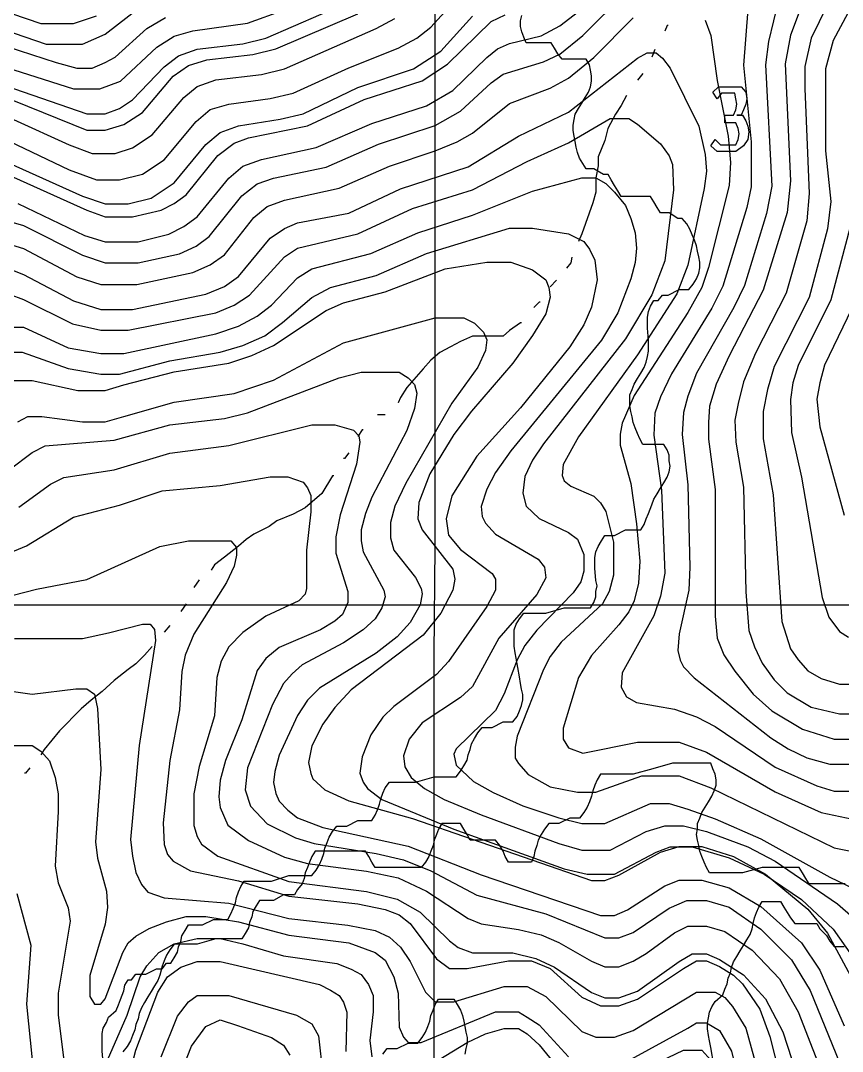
# Model space of a CAD drawing. Extents: x -0.82 to 6.83, y -0.63 to 7.9.
# Drawn here: x 0.0876 to 0.4841, y 3.957 to 4.4541 of the extents above; entities that cross this region are included whole.
import ezdxf

# ---------------------------------------------------------------- set-up
doc = ezdxf.new("R2010")
doc.units = 0
for name, color, linetype in [('Grid', 7, 'CONTINUOUS'), ('topo', 7, 'CONTINUOUS'), ('topo_grid', 7, 'CONTINUOUS'), ('water', 7, 'CONTINUOUS'), ('white', 7, 'CONTINUOUS')]:
    doc.layers.add(name, color=color, linetype=linetype)

msp = doc.modelspace()

# ---------------------------------------------------------------- linework, layer by layer
at = {"layer": 'Grid', "color": 1}
msp.add_lwpolyline([(0.435347, 4.422242), (0.437456, 4.419596), (0.437982, 4.416421), (0.437456, 4.413775), (0.436403, 4.411129), (0.435347, 4.408484), (0.433238, 4.408484), (0.435874, 4.408484), (0.437456, 4.405838), (0.438509, 4.403192), (0.439035, 4.400546), (0.438509, 4.396842), (0.4364, 4.393667), (0.432709, 4.391021), (0.427964, 4.391021), (0.423746, 4.391021), (0.420582, 4.393667), (0.422691, 4.396842), (0.425326, 4.394196), (0.427964, 4.394196), (0.430599, 4.394196), (0.432708, 4.394196), (0.433761, 4.396842), (0.434288, 4.399488), (0.433761, 4.402134), (0.432708, 4.404779), (0.430599, 4.404779), (0.427964, 4.404779), (0.427435, 4.404779), (0.427435, 4.408484), (0.430073, 4.408484), (0.431655, 4.408484), (0.432711, 4.411129), (0.433237, 4.413775), (0.432711, 4.416421), (0.432184, 4.419067), (0.430602, 4.419067), (0.427967, 4.419067), (0.425858, 4.419067), (0.423749, 4.416421), (0.421641, 4.419596), (0.424276, 4.422242), (0.428494, 4.422242), (0.432184, 4.422242)], close=True, dxfattribs=at)
at = {"layer": 'topo', "color": 2}
for points in [[(0.480689, 4.469523), (0.46909, 4.44571), (0.465926, 4.431952), (0.465926, 4.421369), (0.468035, 4.370754), (0.466982, 4.357525), (0.456963, 4.322732), (0.442201, 4.293734), (0.436402, 4.279975), (0.433764, 4.269392), (0.432182, 4.261455), (0.432708, 4.250871), (0.436399, 4.229175), (0.437452, 4.178561), (0.439035, 4.16004), (0.44167, 4.152102), (0.445361, 4.144165), (0.451161, 4.136227), (0.457487, 4.129877), (0.469087, 4.122998), (0.482795, 4.119823), (0.495976, 4.119823)], [(0.49387, 4.471058), (0.479635, 4.444599), (0.475944, 4.430841), (0.475944, 4.391312), (0.478579, 4.36697), (0.476999, 4.353741), (0.468035, 4.32051), (0.451164, 4.287304), (0.448, 4.276192), (0.445891, 4.265609), (0.445891, 4.252379), (0.450636, 4.225471), (0.454854, 4.164326), (0.459072, 4.151097), (0.462764, 4.145805), (0.467508, 4.140514), (0.473835, 4.136809), (0.482798, 4.134164), (0.491234, 4.134164)], [(0.077865, 4.35853), (0.088937, 4.355355), (0.117409, 4.341068), (0.128481, 4.337364), (0.144302, 4.337364), (0.164338, 4.341597), (0.172246, 4.345301), (0.178573, 4.350064), (0.194391, 4.369643), (0.201772, 4.375464), (0.209681, 4.378109), (0.234989, 4.383401), (0.260296, 4.394514), (0.287713, 4.403509), (0.29984, 4.410389), (0.314603, 4.424147), (0.320407, 4.42838), (0.339915, 4.434201), (0.347823, 4.437905), (0.358896, 4.446901), (0.379458, 4.467539)], [(0.082083, 4.395916), (0.111082, 4.382158), (0.124263, 4.377395), (0.135339, 4.377395), (0.146411, 4.380041), (0.156956, 4.38692), (0.172246, 4.405441), (0.179101, 4.411262), (0.188064, 4.413908), (0.208099, 4.416553), (0.219171, 4.419199), (0.246061, 4.43137), (0.269787, 4.440895), (0.27875, 4.445658), (0.285604, 4.450949), (0.300894, 4.467883)], [(0.46698, 4.468253), (0.45907, 4.447086), (0.456435, 4.433328), (0.45907, 4.376919), (0.457488, 4.361573), (0.445889, 4.324134), (0.429544, 4.292517), (0.423217, 4.278758), (0.420054, 4.268175), (0.419528, 4.260238), (0.419528, 4.2523), (0.422691, 4.227958), (0.422691, 4.166813), (0.423746, 4.15623), (0.426909, 4.148292), (0.432183, 4.140355), (0.441145, 4.129242), (0.450108, 4.121305), (0.464872, 4.112309), (0.480162, 4.107546), (0.495978, 4.107546)], [(0.068902, 4.462326), (0.097373, 4.452801), (0.106336, 4.452801), (0.113191, 4.452801), (0.124263, 4.456505)], [(0.068902, 4.453383), (0.100009, 4.4428), (0.108445, 4.4428), (0.117409, 4.4428), (0.128481, 4.447563), (0.14483, 4.460263)], [(0.079974, 4.422877), (0.119518, 4.409119), (0.128481, 4.409119), (0.135339, 4.411764), (0.141666, 4.415998), (0.156956, 4.431873), (0.16381, 4.437164), (0.172774, 4.440339), (0.194918, 4.442985), (0.20599, 4.445631), (0.246061, 4.463094)], [(0.453273, 4.464099), (0.448528, 4.443991), (0.446949, 4.432878), (0.450112, 4.374352), (0.447476, 4.361123), (0.436931, 4.32633), (0.431658, 4.315747), (0.413732, 4.284129), (0.409514, 4.273017), (0.407405, 4.265079), (0.406879, 4.254496), (0.409514, 4.230154), (0.41057, 4.190599), (0.410041, 4.179487), (0.405296, 4.15832), (0.404769, 4.150383), (0.405822, 4.14562), (0.407404, 4.142445), (0.412678, 4.137153), (0.449584, 4.108155), (0.45802, 4.102863), (0.466983, 4.09863), (0.478055, 4.095455), (0.489127, 4.095455)], [(0.068902, 4.445552), (0.104755, 4.43391), (0.114772, 4.431264), (0.122154, 4.431264), (0.128481, 4.43391), (0.13323, 4.436556), (0.14852, 4.450314), (0.157484, 4.455606)], [(0.07312, 4.433884), (0.113191, 4.421184), (0.125844, 4.421184), (0.135866, 4.424888), (0.153266, 4.441292), (0.161702, 4.446584), (0.170665, 4.449229), (0.197027, 4.452934), (0.214953, 4.459284)], [(0.079974, 4.346941), (0.088937, 4.344296), (0.114772, 4.330537), (0.126372, 4.326833), (0.135339, 4.326833), (0.143775, 4.326833), (0.170665, 4.332654), (0.179101, 4.336358), (0.185955, 4.341121), (0.20019, 4.359112), (0.206517, 4.364404), (0.214953, 4.367579), (0.241316, 4.3734), (0.265569, 4.383983), (0.287713, 4.391391), (0.298258, 4.395625), (0.305639, 4.399858), (0.32357, 4.414146), (0.343078, 4.421554), (0.352041, 4.426316), (0.364168, 4.436371), (0.383149, 4.455421)], [(0.082083, 4.385385), (0.117409, 4.36951), (0.128481, 4.365806), (0.139557, 4.365806), (0.150629, 4.368452), (0.161702, 4.37586), (0.176992, 4.394381), (0.183846, 4.400202), (0.192809, 4.403377), (0.212844, 4.406552), (0.223916, 4.409198), (0.250279, 4.421898), (0.277168, 4.430894), (0.290349, 4.43936), (0.305639, 4.456294)], [(0.084192, 4.415627), (0.119518, 4.40134), (0.128481, 4.40134), (0.137448, 4.403986), (0.146411, 4.409806), (0.161174, 4.427269), (0.168556, 4.432561), (0.177519, 4.435206), (0.199663, 4.437852), (0.210735, 4.440498), (0.250279, 4.457431)], [(0.084192, 4.378559), (0.119518, 4.362684), (0.128481, 4.359509), (0.141666, 4.359509), (0.155375, 4.362684), (0.161702, 4.365859), (0.167501, 4.370093), (0.182791, 4.389143), (0.1907, 4.394963), (0.197554, 4.397609), (0.226025, 4.40343), (0.253442, 4.41613), (0.281386, 4.425126), (0.293513, 4.433063), (0.314603, 4.453701), (0.321461, 4.456876)], [(0.084192, 4.406473), (0.111082, 4.394302), (0.122154, 4.390069), (0.13323, 4.390069), (0.141666, 4.392714), (0.151157, 4.399064), (0.166447, 4.417056), (0.172774, 4.422348), (0.181737, 4.425523), (0.203881, 4.428169), (0.214953, 4.430814), (0.259242, 4.450394), (0.268205, 4.455156)], [(0.086301, 4.365912), (0.118463, 4.350566), (0.128481, 4.347391), (0.144302, 4.347391), (0.159065, 4.351095), (0.166447, 4.3548), (0.172774, 4.359562), (0.188064, 4.378083), (0.194918, 4.383904), (0.203881, 4.387079), (0.230243, 4.3929), (0.257133, 4.404541), (0.283495, 4.413008), (0.296149, 4.420416), (0.312494, 4.436291), (0.31777, 4.440525), (0.32357, 4.44317), (0.33886, 4.446875), (0.347823, 4.451637), (0.356787, 4.458516)], [(0.438512, 4.459495), (0.436403, 4.432614), (0.440093, 4.395704), (0.440093, 4.374008), (0.437984, 4.363954), (0.426385, 4.325986), (0.421113, 4.315403), (0.401604, 4.283785), (0.396332, 4.272673), (0.393697, 4.264735), (0.393168, 4.254152), (0.396859, 4.227694), (0.398441, 4.187636), (0.396332, 4.176523), (0.393168, 4.166998), (0.377878, 4.139561), (0.377352, 4.132682), (0.379987, 4.127919), (0.384732, 4.125274), (0.403186, 4.122099), (0.413731, 4.118394), (0.422694, 4.113632), (0.451693, 4.094053), (0.471728, 4.085057), (0.480164, 4.082411), (0.489127, 4.082411)], [(0.417947, 4.454362), (0.420582, 4.446954), (0.423746, 4.425258), (0.429018, 4.398376), (0.430074, 4.385676), (0.429545, 4.374564), (0.419528, 4.335009), (0.416364, 4.325484), (0.40951, 4.313313), (0.383675, 4.273255), (0.377875, 4.260026), (0.376822, 4.254734), (0.376822, 4.249443), (0.382094, 4.230922), (0.384732, 4.211343), (0.386314, 4.193351), (0.385787, 4.182768), (0.383679, 4.174301), (0.381043, 4.169009), (0.376298, 4.162659), (0.363117, 4.147843), (0.35679, 4.137259), (0.349408, 4.112918), (0.349408, 4.107626), (0.352044, 4.103393), (0.358899, 4.100747), (0.385261, 4.106038), (0.39633, 4.106038), (0.405293, 4.106038), (0.418474, 4.101276), (0.451691, 4.082226), (0.473835, 4.072172), (0.489125, 4.068997)], [(0.082083, 4.334347), (0.088937, 4.331701), (0.113191, 4.319001), (0.126372, 4.314768), (0.141666, 4.314768), (0.176992, 4.322176), (0.185955, 4.325881), (0.192809, 4.330643), (0.208099, 4.349164), (0.214953, 4.353926), (0.22128, 4.356572), (0.246061, 4.361335), (0.270841, 4.372976), (0.30353, 4.38356), (0.327788, 4.398376), (0.352041, 4.410018), (0.385258, 4.435947), (0.390003, 4.438593), (0.394221, 4.438593), (0.397385, 4.435947), (0.401075, 4.431185), (0.414784, 4.403245), (0.417947, 4.389486), (0.418473, 4.381549), (0.41742, 4.373082), (0.409511, 4.336173), (0.404239, 4.322415), (0.385258, 4.292887), (0.356787, 4.253332), (0.349406, 4.240103), (0.348879, 4.234811), (0.349932, 4.232165), (0.353096, 4.229519), (0.364168, 4.224757), (0.367332, 4.221582), (0.369967, 4.217349), (0.373657, 4.202532), (0.373657, 4.186657), (0.371549, 4.178719), (0.368385, 4.172899), (0.34835, 4.154378), (0.343078, 4.147499), (0.339914, 4.141149), (0.32726, 4.108975), (0.326205, 4.103684), (0.326205, 4.098392), (0.327787, 4.095746), (0.332532, 4.090454), (0.343077, 4.084634), (0.356258, 4.081988), (0.365222, 4.081988), (0.387366, 4.089925), (0.396329, 4.089925), (0.405292, 4.089925), (0.420582, 4.084104), (0.480161, 4.055106), (0.493869, 4.05246)], [(0.082083, 4.322229), (0.088937, 4.319584), (0.112663, 4.307942), (0.126372, 4.304767), (0.139557, 4.304767), (0.181737, 4.313234), (0.1907, 4.316938), (0.198081, 4.3217), (0.214953, 4.340221), (0.22128, 4.344454), (0.250279, 4.351334), (0.276641, 4.363504), (0.305639, 4.3725), (0.332006, 4.386259), (0.352041, 4.395254), (0.372077, 4.406896), (0.376295, 4.406896), (0.38104, 4.406896), (0.385258, 4.40425), (0.39633, 4.394725), (0.400548, 4.388904), (0.40213, 4.384671), (0.402657, 4.3725), (0.398439, 4.338237), (0.392112, 4.321833), (0.379458, 4.300666), (0.339915, 4.250051), (0.334642, 4.242114), (0.330952, 4.234176), (0.329896, 4.226239), (0.331478, 4.219889), (0.337805, 4.214068), (0.35204, 4.207189), (0.356258, 4.204014), (0.359422, 4.196605), (0.359422, 4.188668), (0.35784, 4.183376), (0.354149, 4.178084), (0.33675, 4.160093), (0.330951, 4.152684), (0.32726, 4.145805), (0.320933, 4.129401), (0.316711, 4.121464), (0.29773, 4.102943), (0.296674, 4.100297), (0.29773, 4.095005), (0.306166, 4.087068), (0.315656, 4.081776), (0.329896, 4.075426), (0.347295, 4.069605), (0.358367, 4.066959), (0.369439, 4.066959), (0.391584, 4.076484), (0.400547, 4.076484), (0.40951, 4.073839), (0.422691, 4.069076), (0.444836, 4.059551), (0.478052, 4.04103), (0.489124, 4.035739)], [(0.079974, 4.306301), (0.088937, 4.306301), (0.110554, 4.296247), (0.126372, 4.293601), (0.137448, 4.293601), (0.181737, 4.303126), (0.192809, 4.306831), (0.201772, 4.311593), (0.208626, 4.316885), (0.22128, 4.330114), (0.228134, 4.334347), (0.256606, 4.341756), (0.279277, 4.35181), (0.305639, 4.360276), (0.334642, 4.371918), (0.358368, 4.378268), (0.365223, 4.378268), (0.369968, 4.375622), (0.374186, 4.371389), (0.379458, 4.365039), (0.382093, 4.358689), (0.384202, 4.35181), (0.384731, 4.344401), (0.384202, 4.337522), (0.382093, 4.329585), (0.375766, 4.313181), (0.367858, 4.299951), (0.324096, 4.246691), (0.316711, 4.236108), (0.312493, 4.22817), (0.309855, 4.219703), (0.310385, 4.214941), (0.311967, 4.211766), (0.316713, 4.206474), (0.33728, 4.194303), (0.340443, 4.190599), (0.340969, 4.185308), (0.336751, 4.17737), (0.318293, 4.156203), (0.305639, 4.13292), (0.29984, 4.127628), (0.281386, 4.115458), (0.275059, 4.10752), (0.272424, 4.099583), (0.272951, 4.094291), (0.276114, 4.088999), (0.282442, 4.083708), (0.291931, 4.078416), (0.309858, 4.071008), (0.347297, 4.057249), (0.358369, 4.054074), (0.365223, 4.054074), (0.372077, 4.054074), (0.389476, 4.06307), (0.398439, 4.065716), (0.407402, 4.065716), (0.418474, 4.06307), (0.43851, 4.055662), (0.451691, 4.048783), (0.481744, 4.028145), (0.498088, 4.013858)], [(0.489125, 4.359536), (0.47858, 4.319478), (0.462763, 4.287834), (0.460128, 4.279367), (0.459072, 4.271429), (0.459599, 4.255554), (0.464345, 4.233859), (0.474362, 4.175862), (0.477526, 4.166337), (0.482798, 4.159458), (0.487016, 4.156812)], [(0.079974, 4.29421), (0.08841, 4.29421), (0.110554, 4.286273), (0.126372, 4.283627), (0.135339, 4.283627), (0.159593, 4.289977), (0.183846, 4.29421), (0.194918, 4.297385), (0.205463, 4.302148), (0.213899, 4.308498), (0.228134, 4.320668), (0.237098, 4.325431), (0.259242, 4.331252), (0.283495, 4.341835), (0.32357, 4.354006), (0.334642, 4.354006), (0.352041, 4.35136), (0.359423, 4.347656), (0.362058, 4.343952), (0.364693, 4.33866), (0.365749, 4.329135), (0.363114, 4.315906), (0.359423, 4.307439), (0.352569, 4.296856), (0.328843, 4.267328), (0.307748, 4.244045), (0.295622, 4.224995), (0.292987, 4.213883), (0.29404, 4.205945), (0.29984, 4.199066), (0.31513, 4.187424), (0.316712, 4.184778), (0.316712, 4.179487), (0.312494, 4.171549), (0.29404, 4.145091), (0.28824, 4.138741), (0.267678, 4.123395), (0.262405, 4.118103), (0.256606, 4.109637), (0.252388, 4.099053), (0.251333, 4.091116), (0.252915, 4.086883), (0.255024, 4.083708), (0.261878, 4.078416), (0.296676, 4.064128), (0.349932, 4.045078), (0.361005, 4.042433), (0.367332, 4.042433), (0.374186, 4.042433), (0.394221, 4.053016), (0.401075, 4.055662), (0.41162, 4.055662), (0.429546, 4.05037), (0.446418, 4.042433), (0.464345, 4.030262), (0.479635, 4.015974), (0.49387, 3.995866)], [(0.084192, 4.280505), (0.093155, 4.280505), (0.1153, 4.275742), (0.128481, 4.275742), (0.137448, 4.278388), (0.161702, 4.284738), (0.188064, 4.288971), (0.199136, 4.292675), (0.209681, 4.297438), (0.234989, 4.314371), (0.243425, 4.318075), (0.26346, 4.323367), (0.292458, 4.33448), (0.312494, 4.337655), (0.324097, 4.337655), (0.334642, 4.33395), (0.340969, 4.329188), (0.342551, 4.325484), (0.343078, 4.320721), (0.340969, 4.312784), (0.334642, 4.3022), (0.325152, 4.288971), (0.305112, 4.265688), (0.296676, 4.254575), (0.285077, 4.235525), (0.279804, 4.221767), (0.279277, 4.21383), (0.281386, 4.208538), (0.296149, 4.189488), (0.297205, 4.184725), (0.296149, 4.179434), (0.290349, 4.168321), (0.281913, 4.157738), (0.247115, 4.13128), (0.239207, 4.122813), (0.233407, 4.114875), (0.228134, 4.104292), (0.226553, 4.096355), (0.227607, 4.091063), (0.228662, 4.088417), (0.234461, 4.083125), (0.246061, 4.077834), (0.276641, 4.069367), (0.363114, 4.039337), (0.36944, 4.039337), (0.376295, 4.041983), (0.39633, 4.053095), (0.405293, 4.055741), (0.416365, 4.055741), (0.431655, 4.050979), (0.446946, 4.042512), (0.467508, 4.025579), (0.476999, 4.013937), (0.491234, 3.987479)], [(0.086301, 4.260555), (0.091046, 4.263201), (0.0979, 4.263201), (0.117409, 4.260555), (0.128481, 4.260555), (0.137448, 4.263201), (0.161702, 4.27008), (0.1907, 4.274313), (0.209681, 4.280663), (0.243425, 4.298655), (0.287713, 4.310826), (0.294567, 4.310826), (0.301421, 4.310826), (0.306694, 4.30818), (0.310912, 4.303947), (0.312494, 4.300243), (0.311965, 4.294951), (0.308275, 4.287013), (0.295621, 4.269551), (0.273476, 4.23108), (0.268204, 4.219968), (0.266095, 4.21203), (0.266095, 4.204622), (0.267677, 4.198801), (0.278222, 4.185572), (0.280858, 4.18028), (0.281384, 4.177635), (0.280331, 4.172343), (0.275585, 4.163876), (0.269259, 4.156997), (0.259241, 4.14906), (0.231824, 4.132126), (0.226024, 4.126305), (0.221279, 4.118897), (0.212316, 4.099847), (0.210207, 4.09191), (0.20968, 4.086618), (0.210734, 4.081326), (0.212316, 4.077622), (0.216534, 4.073389), (0.221279, 4.069685), (0.233406, 4.064922), (0.274531, 4.055926), (0.309856, 4.042168), (0.367331, 4.022589), (0.374185, 4.022589), (0.380512, 4.025235), (0.398438, 4.036876), (0.405292, 4.039522), (0.416364, 4.039522), (0.429545, 4.035818), (0.444836, 4.026822), (0.464344, 4.00936), (0.473307, 3.99613), (0.484906, 3.969249)], [(0.4886, 4.315297), (0.475419, 4.287886), (0.47331, 4.27942), (0.471728, 4.271482), (0.47331, 4.258253), (0.484909, 4.215549)], [(0.082083, 4.23743), (0.093155, 4.245897), (0.099482, 4.249072), (0.132703, 4.251718), (0.159593, 4.259126), (0.185955, 4.262301), (0.197027, 4.264947), (0.241316, 4.28188), (0.25186, 4.284526), (0.270314, 4.284526), (0.274532, 4.28188), (0.277695, 4.278705), (0.278751, 4.274472), (0.277695, 4.267064), (0.274005, 4.25648), (0.257133, 4.224334), (0.253969, 4.216396), (0.25186, 4.208459), (0.25186, 4.203167), (0.252915, 4.197875), (0.262933, 4.179354), (0.26346, 4.176179), (0.261878, 4.170888), (0.258715, 4.165596), (0.252915, 4.160304), (0.243425, 4.153954), (0.223389, 4.143371), (0.218644, 4.139138), (0.214426, 4.134375), (0.209154, 4.124321), (0.197027, 4.093762), (0.195972, 4.083178), (0.198609, 4.075241), (0.206517, 4.066774), (0.220226, 4.059895), (0.229189, 4.057249), (0.259242, 4.052487), (0.272423, 4.049312), (0.285604, 4.04402), (0.307748, 4.032378), (0.340969, 4.023383), (0.369441, 4.011741), (0.376295, 4.011741), (0.383149, 4.014387), (0.400548, 4.026028), (0.408984, 4.029733), (0.418474, 4.029733), (0.429546, 4.026558), (0.444837, 4.015974), (0.459599, 4.001158), (0.468563, 3.986341), (0.482798, 3.951548)], [(0.086828, 4.219518), (0.102118, 4.230631), (0.108445, 4.233806), (0.132703, 4.23751), (0.159593, 4.245447), (0.188064, 4.249151), (0.228134, 4.259206), (0.239207, 4.259206), (0.24817, 4.25656), (0.250806, 4.253914), (0.251333, 4.250739), (0.249751, 4.240156), (0.241843, 4.215814), (0.239734, 4.205231), (0.239734, 4.197293), (0.245534, 4.178772), (0.245534, 4.173481), (0.242897, 4.16766), (0.239207, 4.164485), (0.232352, 4.160251), (0.212317, 4.151785), (0.20599, 4.146493), (0.201772, 4.140672), (0.194391, 4.11686), (0.186482, 4.097281), (0.183846, 4.087756), (0.183319, 4.079818), (0.183846, 4.074526), (0.187537, 4.06606), (0.197554, 4.058651), (0.214953, 4.050714), (0.226025, 4.047539), (0.254497, 4.043835), (0.269787, 4.04066), (0.283495, 4.03431), (0.30353, 4.021081), (0.309857, 4.018435), (0.327788, 4.015789), (0.33886, 4.013143), (0.347296, 4.009439), (0.363114, 4.000443), (0.369441, 3.997797), (0.376295, 3.997797), (0.383149, 4.000443), (0.389476, 4.004147), (0.403184, 4.014201), (0.409511, 4.017376), (0.418474, 4.017376), (0.427437, 4.014731), (0.440619, 4.005735), (0.4538, 3.991976), (0.462763, 3.976101), (0.476999, 3.939721)], [(0.07892, 4.19605), (0.090519, 4.200812), (0.113191, 4.21457), (0.135339, 4.220391), (0.155902, 4.22727), (0.183846, 4.229916), (0.208099, 4.23415), (0.216535, 4.23415), (0.223916, 4.231504), (0.226025, 4.228858), (0.227607, 4.225154), (0.227607, 4.217216), (0.225498, 4.198695), (0.225498, 4.180175), (0.224971, 4.177529), (0.221807, 4.174354), (0.20599, 4.166945), (0.194918, 4.159008), (0.188064, 4.152129), (0.184373, 4.14525), (0.182264, 4.137312), (0.18121, 4.118791), (0.173828, 4.09445), (0.171192, 4.08122), (0.171192, 4.065875), (0.172774, 4.060583), (0.174883, 4.056879), (0.182791, 4.051058), (0.217062, 4.038887), (0.254497, 4.034125), (0.26926, 4.03042), (0.280332, 4.02407), (0.294567, 4.010312), (0.298785, 4.007137), (0.305639, 4.004491), (0.325152, 4.004491), (0.336224, 4.001845), (0.345187, 3.997612), (0.363113, 3.985441), (0.36944, 3.982795), (0.376295, 3.982795), (0.385258, 3.98597), (0.405293, 4.000258), (0.41162, 4.003962), (0.418474, 4.003962), (0.424801, 4.001316), (0.436401, 3.993908), (0.446945, 3.982266), (0.455381, 3.966391), (0.465926, 3.933715)], [(0.066266, 4.172475), (0.095264, 4.179884), (0.119518, 4.184646), (0.154847, 4.200521), (0.168556, 4.203167), (0.185955, 4.203167), (0.189118, 4.203167), (0.191755, 4.199992), (0.191755, 4.196288), (0.1907, 4.190996), (0.187009, 4.183059), (0.171192, 4.158188), (0.166974, 4.148134), (0.165392, 4.140196), (0.164338, 4.121675), (0.159593, 4.097334), (0.156429, 4.067277), (0.156956, 4.056694), (0.158538, 4.051931), (0.161174, 4.048756), (0.16961, 4.043994), (0.192809, 4.039231), (0.217062, 4.031823), (0.250279, 4.028119), (0.26346, 4.025473), (0.270314, 4.022827), (0.275587, 4.018594), (0.28824, 4.00166), (0.294567, 3.996898), (0.303003, 3.996898), (0.323043, 4.000602), (0.334115, 4.000602), (0.343078, 3.996898), (0.358368, 3.983139), (0.367332, 3.978906), (0.376295, 3.978906), (0.385258, 3.982081), (0.407402, 3.996898), (0.413729, 4.000602), (0.418474, 4.000602), (0.424801, 3.997956), (0.431655, 3.993723), (0.435873, 3.989489), (0.444309, 3.977319), (0.449055, 3.964089), (0.456436, 3.935091)], [(0.084719, 4.15615), (0.106336, 4.15615), (0.117409, 4.15615), (0.130067, 4.158796), (0.146411, 4.16303), (0.150102, 4.16303), (0.152211, 4.160384), (0.152738, 4.155092), (0.14483, 4.104477), (0.140612, 4.059128), (0.141666, 4.05119), (0.143248, 4.043253), (0.145884, 4.037432), (0.149048, 4.033728), (0.156956, 4.031082), (0.188064, 4.028436), (0.217062, 4.021028), (0.245534, 4.017853), (0.258715, 4.015207), (0.265569, 4.012032), (0.270841, 4.007269), (0.275587, 4.00039), (0.282968, 3.985574), (0.287713, 3.980811), (0.296676, 3.980811), (0.320934, 3.988219), (0.332006, 3.988219), (0.340969, 3.983457), (0.358368, 3.966524), (0.365223, 3.963878), (0.374186, 3.963878), (0.383149, 3.967053), (0.413729, 3.985574), (0.418474, 3.985574), (0.422692, 3.985574), (0.427437, 3.982928), (0.431128, 3.978694), (0.437455, 3.968111), (0.442728, 3.94959)], [(0.075229, 4.131915), (0.093155, 4.129269), (0.114245, 4.131915), (0.119518, 4.131915), (0.123208, 4.129269), (0.12479, 4.12239), (0.126372, 4.092862), (0.123735, 4.058069), (0.12479, 4.050132), (0.129008, 4.034257), (0.129535, 4.026319), (0.128481, 4.018382), (0.121099, 3.993511), (0.121099, 3.983457), (0.123208, 3.979753), (0.126372, 3.979753), (0.128481, 3.982399), (0.136921, 4.004624), (0.139557, 4.009386), (0.143248, 4.012561), (0.149575, 4.016265), (0.158011, 4.01944), (0.167501, 4.022086), (0.176992, 4.022086), (0.192809, 4.01944), (0.217062, 4.01309), (0.246061, 4.009386), (0.258715, 4.004624), (0.26346, 4.000919), (0.267678, 3.992982), (0.269787, 3.985044), (0.270313, 3.96864), (0.272422, 3.963878), (0.274531, 3.961232), (0.280858, 3.961232), (0.316711, 3.976049), (0.327787, 3.976049), (0.332005, 3.973403), (0.337805, 3.969699), (0.352041, 3.954353)], [(0.068375, 4.104477), (0.093155, 4.104477), (0.097373, 4.101831), (0.101591, 4.097069), (0.104227, 4.089131), (0.105809, 4.081194), (0.105809, 4.072727), (0.104227, 4.046269), (0.105809, 4.038331), (0.110554, 4.026161), (0.111609, 4.019811), (0.105809, 3.985018), (0.105809, 3.974435), (0.108445, 3.952739)], [(0.085774, 4.033093), (0.092628, 4.008222), (0.090519, 3.979753), (0.093155, 3.952871)], [(0.129535, 3.952739), (0.13903, 3.974435), (0.145357, 3.992955), (0.14852, 3.998247), (0.15432, 4.004597), (0.161702, 4.00883), (0.172774, 4.011476), (0.183846, 4.011476), (0.194918, 4.00883), (0.214426, 4.00301), (0.240261, 3.999305), (0.247115, 3.99666), (0.25186, 3.994014), (0.255551, 3.989251), (0.25766, 3.98396), (0.25766, 3.976022), (0.256078, 3.962264), (0.257133, 3.954326)], [(0.141139, 3.949564), (0.143248, 3.957501), (0.153793, 3.985468), (0.158538, 3.992876), (0.164865, 3.997639), (0.172774, 4.000284), (0.183846, 4.000284), (0.231825, 3.989172), (0.237098, 3.986526), (0.241316, 3.98388), (0.243425, 3.980705), (0.245006, 3.975943), (0.244479, 3.956893)], [(0.155375, 3.954353), (0.163283, 3.973932), (0.168556, 3.980811), (0.172774, 3.983986), (0.176992, 3.983986), (0.188064, 3.983986), (0.220753, 3.974461), (0.228134, 3.970228), (0.231298, 3.964407), (0.233407, 3.945886)], [(0.165919, 3.948876), (0.170137, 3.959459), (0.176992, 3.968984), (0.183846, 3.972159), (0.192282, 3.969513), (0.208626, 3.963693), (0.214426, 3.959988), (0.217589, 3.955226)], [(0.27875, 3.946389), (0.303003, 3.961205), (0.311966, 3.965439), (0.320934, 3.968085), (0.327788, 3.968085), (0.332006, 3.965439), (0.337806, 3.960147), (0.349932, 3.94533)], [(0.380512, 3.952236), (0.40951, 3.968111), (0.413728, 3.970757), (0.418473, 3.970757), (0.4248, 3.967053), (0.4306, 3.956999), (0.434291, 3.942182)], [(0.374186, 3.941626), (0.407402, 3.957501), (0.41162, 3.957501), (0.416365, 3.957501), (0.420583, 3.952739)]]:
    msp.add_lwpolyline(points, dxfattribs=at)
at = {"layer": 'topo_grid', "color": 7}
for points in [[(0.286332, 3.653654), (0.286658, 3.685695), (0.286658, 3.736839), (0.286658, 3.788512), (0.286658, 3.839656), (0.286658, 3.891329), (0.287184, 3.942976), (0.287184, 3.99412), (0.287184, 4.045793), (0.287184, 4.096937), (0.287184, 4.14861), (0.287713, 4.200283), (0.287713, 4.251427), (0.287713, 4.3031), (0.287713, 4.354244), (0.287713, 4.405917), (0.287713, 4.45759)], [(0.069956, 4.172343), (0.107391, 4.172343), (0.144302, 4.172343), (0.181737, 4.172343), (0.219171, 4.172343), (0.256078, 4.172343), (0.293513, 4.172343), (0.330424, 4.172343), (0.367859, 4.172343), (0.404766, 4.172343), (0.4422, 4.172343), (0.479635, 4.172343), (0.516546, 4.172343), (0.553981, 4.172343), (0.590888, 4.172343), (0.628322, 4.172343), (0.665229, 4.172343), (0.702668, 4.172343), (0.739575, 4.172343), (0.77701, 4.172343), (0.814444, 4.172343), (0.851351, 4.172343)]]:
    msp.add_lwpolyline(points, dxfattribs=at)
at = {"layer": 'water', "color": 4}
for points in [[(0.400021, 4.451769), (0.399494, 4.451769), (0.398441, 4.449124)], [(0.393693, 4.440181), (0.392111, 4.436476)], [(0.387894, 4.428592), (0.385256, 4.425417)], [(0.379985, 4.418035), (0.37735, 4.413273), (0.374712, 4.409039), (0.371022, 4.40216), (0.36944, 4.396339), (0.366277, 4.388402), (0.366277, 4.384168), (0.365221, 4.378348), (0.365221, 4.371468), (0.363639, 4.366177), (0.358367, 4.35136), (0.356785, 4.347656)], [(0.353622, 4.340009), (0.353095, 4.337364), (0.350987, 4.334718)], [(0.34624, 4.328923), (0.343077, 4.325748)], [(0.338332, 4.318393), (0.337805, 4.318393), (0.33517, 4.315747)], [(0.329368, 4.308365), (0.328841, 4.308365), (0.323568, 4.304661), (0.320405, 4.302015), (0.31566, 4.302015), (0.310914, 4.302015), (0.305642, 4.302015), (0.299842, 4.299369), (0.295097, 4.296724), (0.289825, 4.294078), (0.285607, 4.290374), (0.281916, 4.28614), (0.274007, 4.277144), (0.270844, 4.272382), (0.269788, 4.269736), (0.269788, 4.269736)], [(0.263461, 4.264074), (0.261879, 4.264074), (0.25977, 4.264074)], [(0.252916, 4.256692), (0.252389, 4.256692), (0.25028, 4.253517)], [(0.246062, 4.245633), (0.243953, 4.242987), (0.243425, 4.242987)], [(0.23868, 4.234546), (0.238152, 4.234546), (0.23288, 4.22608), (0.224971, 4.219201), (0.219172, 4.216026), (0.211263, 4.212851), (0.207572, 4.210205), (0.200191, 4.206501), (0.1965, 4.203855), (0.192809, 4.20068), (0.185955, 4.195388), (0.18121, 4.191684), (0.179628, 4.189038)], [(0.173827, 4.184461), (0.171191, 4.180757)], [(0.1675, 4.172872), (0.164864, 4.169168)], [(0.159591, 4.162315), (0.156955, 4.159167)], [(0.151155, 4.152314), (0.147465, 4.148081), (0.143247, 4.143847), (0.139556, 4.141201), (0.132702, 4.13591), (0.126902, 4.130618), (0.12163, 4.126385), (0.116884, 4.122151), (0.106339, 4.111568), (0.098958, 4.102572), (0.097376, 4.099926)], [(0.092102, 4.093788), (0.089993, 4.091142), (0.089466, 4.091142)]]:
    msp.add_lwpolyline(points, dxfattribs=at)
at = {"layer": 'white', "color": 7}
for points in [[(0.127427, 3.951839), (0.1269, 3.957131), (0.1269, 3.960306), (0.1269, 3.962952), (0.1269, 3.965598), (0.127427, 3.968243), (0.129009, 3.970889), (0.130063, 3.973535), (0.133754, 3.97671), (0.134808, 3.979356), (0.135863, 3.982002), (0.137445, 3.986235), (0.137972, 3.988881), (0.139554, 3.991527), (0.141135, 3.991527), (0.143244, 3.994173), (0.145353, 3.994173), (0.147989, 3.994173), (0.153262, 3.996818), (0.155903, 3.996818), (0.158007, 3.999464), (0.160121, 3.999464), (0.161702, 4.00211), (0.163284, 4.004756), (0.163811, 4.007402), (0.164866, 4.010048), (0.165393, 4.012693), (0.166975, 4.015339), (0.168556, 4.017985), (0.170665, 4.017985), (0.172774, 4.017985), (0.175411, 4.017985), (0.180683, 4.020631), (0.182792, 4.020631), (0.185428, 4.020631), (0.187537, 4.020631), (0.189119, 4.023277), (0.190173, 4.025923), (0.191228, 4.028568), (0.191755, 4.031214), (0.19281, 4.03386), (0.193864, 4.036506), (0.195446, 4.039152), (0.197555, 4.039152), (0.200191, 4.039152), (0.202827, 4.039152), (0.205464, 4.039152), (0.208627, 4.039152), (0.217063, 4.041798), (0.220226, 4.041798), (0.222863, 4.041798), (0.225499, 4.041798), (0.228135, 4.041798), (0.230244, 4.044443), (0.231826, 4.047089), (0.23288, 4.049735), (0.233935, 4.052381), (0.234462, 4.055027), (0.235517, 4.057673), (0.236571, 4.060318), (0.238153, 4.062964), (0.240262, 4.06561), (0.242898, 4.06561), (0.245007, 4.06561), (0.250279, 4.068256), (0.252916, 4.068256), (0.255025, 4.068256), (0.257134, 4.068256), (0.258715, 4.070902), (0.25977, 4.073548), (0.260824, 4.076193), (0.261352, 4.078839), (0.262406, 4.081485), (0.263461, 4.084131), (0.26557, 4.086777), (0.267679, 4.086777), (0.269787, 4.086777), (0.272423, 4.086777), (0.275058, 4.086777), (0.278222, 4.086777), (0.287185, 4.089423), (0.28982, 4.089423), (0.292455, 4.089423), (0.295091, 4.089423), (0.297728, 4.089423), (0.299837, 4.092068), (0.301419, 4.094714), (0.303002, 4.09736), (0.303528, 4.100006), (0.304584, 4.102652), (0.30511, 4.105298), (0.306693, 4.107943), (0.308275, 4.110589), (0.310384, 4.113235), (0.312492, 4.113235), (0.31513, 4.113235), (0.320402, 4.115881), (0.323037, 4.115881), (0.325146, 4.115881), (0.327255, 4.118527), (0.328311, 4.121173), (0.329364, 4.123818), (0.32989, 4.126464), (0.32989, 4.12911), (0.329364, 4.131756), (0.328837, 4.134402), (0.328311, 4.137577), (0.326728, 4.146573), (0.326202, 4.149218), (0.325675, 4.152393), (0.325675, 4.155039), (0.325675, 4.157685), (0.325675, 4.160331), (0.326728, 4.162977), (0.328311, 4.165623), (0.330419, 4.168268), (0.332528, 4.168268), (0.335163, 4.168268), (0.337799, 4.168268), (0.340962, 4.168268), (0.349929, 4.170914), (0.352567, 4.170914), (0.35573, 4.170914), (0.358366, 4.170914), (0.360474, 4.170914), (0.362583, 4.170914), (0.364165, 4.17356), (0.365218, 4.176206), (0.365218, 4.178852), (0.365748, 4.181498), (0.365218, 4.184143), (0.364692, 4.189964), (0.364692, 4.19261), (0.364692, 4.195256), (0.365218, 4.197902), (0.366274, 4.200548), (0.367856, 4.203193), (0.369439, 4.205839), (0.372076, 4.205839), (0.374185, 4.205839), (0.379457, 4.208485), (0.382092, 4.208485), (0.38473, 4.208485), (0.386839, 4.208485), (0.388421, 4.211131), (0.389477, 4.213777), (0.39053, 4.216423), (0.392112, 4.220656), (0.393165, 4.223302), (0.394747, 4.225948), (0.39633, 4.228593), (0.397912, 4.231239), (0.399494, 4.233885), (0.40055, 4.236531), (0.401076, 4.239177), (0.40055, 4.241823), (0.40055, 4.244468), (0.399494, 4.247114), (0.397912, 4.24976), (0.39633, 4.24976), (0.394221, 4.24976), (0.392112, 4.24976), (0.390004, 4.24976), (0.387895, 4.24976), (0.386313, 4.252406), (0.38526, 4.255052), (0.384204, 4.257698), (0.383151, 4.260343), (0.382624, 4.262989), (0.382098, 4.265635), (0.381571, 4.268281), (0.381571, 4.270927), (0.381571, 4.273573), (0.382627, 4.276218), (0.38368, 4.278864), (0.385262, 4.28151), (0.386844, 4.284156), (0.388427, 4.286802), (0.389482, 4.289448), (0.390009, 4.292093), (0.390535, 4.294739), (0.390535, 4.297385), (0.390535, 4.300031), (0.390009, 4.305852), (0.390009, 4.308498), (0.390009, 4.311143), (0.390535, 4.313789), (0.391591, 4.316435), (0.393173, 4.319081), (0.395282, 4.319081), (0.397391, 4.321727), (0.400026, 4.321727), (0.405298, 4.324373), (0.407933, 4.324373), (0.410042, 4.324373), (0.412151, 4.327018), (0.413733, 4.329664), (0.414789, 4.33231), (0.415315, 4.334956), (0.415315, 4.337602), (0.414789, 4.340248), (0.414262, 4.342893), (0.413736, 4.345539), (0.412683, 4.348185), (0.411627, 4.350831), (0.410574, 4.353477), (0.408992, 4.356123), (0.406883, 4.358768), (0.404774, 4.358768), (0.400556, 4.361414), (0.398447, 4.361414), (0.396339, 4.361414), (0.394756, 4.36406), (0.393174, 4.366706), (0.391592, 4.369352), (0.39001, 4.369352), (0.387901, 4.369352), (0.385792, 4.369352), (0.383684, 4.369352), (0.381048, 4.369352), (0.379466, 4.369352), (0.377357, 4.369352), (0.375775, 4.371998), (0.374193, 4.374643), (0.372611, 4.377289), (0.371029, 4.379935), (0.36892, 4.379935), (0.364175, 4.382581), (0.362066, 4.382581), (0.360484, 4.382581), (0.358902, 4.385227), (0.35732, 4.387873), (0.356264, 4.390518), (0.355737, 4.393164), (0.355211, 4.39581), (0.354684, 4.398456), (0.354155, 4.401102), (0.354155, 4.403748), (0.354684, 4.406393), (0.355211, 4.409039), (0.356793, 4.411685), (0.358375, 4.414331), (0.359957, 4.416977), (0.36154, 4.419623), (0.362593, 4.422268), (0.363119, 4.424914), (0.363119, 4.42756), (0.362593, 4.430206), (0.362066, 4.432852), (0.360484, 4.435498), (0.358902, 4.435498), (0.356793, 4.435498), (0.354684, 4.435498), (0.352576, 4.435498), (0.350467, 4.435498), (0.348885, 4.435498), (0.346776, 4.438143), (0.345194, 4.440789), (0.343611, 4.443435), (0.342027, 4.443435), (0.339918, 4.443435), (0.337809, 4.443435), (0.3357, 4.443435), (0.333592, 4.443435), (0.331483, 4.443435), (0.33043, 4.446081), (0.329374, 4.448727), (0.328848, 4.451373), (0.328848, 4.454018), (0.329374, 4.456664)], [(0.485435, 4.037723), (0.482797, 4.037723), (0.480162, 4.037723), (0.477527, 4.037723), (0.474891, 4.037723), (0.472256, 4.037723), (0.470147, 4.037723), (0.468039, 4.037723), (0.466456, 4.040369), (0.464874, 4.043015), (0.463292, 4.04566), (0.461183, 4.04566), (0.459075, 4.04566), (0.456439, 4.04566), (0.453804, 4.04566), (0.451166, 4.04566), (0.448003, 4.04566), (0.445368, 4.04566), (0.435877, 4.043015), (0.433242, 4.043015), (0.430079, 4.043015), (0.427441, 4.043015), (0.424805, 4.043015), (0.42217, 4.043015), (0.420061, 4.043015), (0.418479, 4.04566), (0.417426, 4.048306), (0.416371, 4.050952), (0.415318, 4.053598), (0.414791, 4.056244), (0.414264, 4.05889), (0.413738, 4.061535), (0.414264, 4.064181), (0.414264, 4.066827), (0.41532, 4.069473), (0.416373, 4.072119), (0.417955, 4.074765), (0.419538, 4.07741), (0.42112, 4.080056), (0.422176, 4.082702), (0.423229, 4.085348), (0.423229, 4.087994), (0.422702, 4.09064), (0.421649, 4.093285), (0.420593, 4.095931), (0.418485, 4.095931), (0.416376, 4.095931), (0.413741, 4.095931), (0.411105, 4.095931), (0.40793, 4.095931), (0.404767, 4.095931), (0.402132, 4.095931), (0.392641, 4.093285), (0.383151, 4.09064), (0.380516, 4.09064), (0.377352, 4.09064), (0.374716, 4.09064), (0.372081, 4.09064), (0.369443, 4.09064), (0.367335, 4.09064), (0.365752, 4.087994), (0.364697, 4.085348), (0.363644, 4.082702), (0.363114, 4.080056), (0.362061, 4.07741), (0.361006, 4.074765), (0.359423, 4.072119), (0.357315, 4.069473), (0.354677, 4.069473), (0.352568, 4.069473), (0.347295, 4.066827), (0.34466, 4.066827), (0.342551, 4.066827), (0.340437, 4.064181), (0.338855, 4.061535), (0.337273, 4.05889), (0.336746, 4.056244), (0.335691, 4.053598), (0.335164, 4.050952), (0.334108, 4.048306), (0.332526, 4.048306), (0.330944, 4.048306), (0.328835, 4.048306), (0.326727, 4.048306), (0.325144, 4.048306), (0.323036, 4.048306), (0.321453, 4.050952), (0.320398, 4.053598), (0.318816, 4.056244), (0.316707, 4.05889), (0.314598, 4.05889), (0.312489, 4.05889), (0.310381, 4.05889), (0.308272, 4.05889), (0.306163, 4.05889), (0.304581, 4.05889), (0.302999, 4.061535), (0.301417, 4.064181), (0.299834, 4.066827), (0.298252, 4.066827), (0.296143, 4.066827), (0.294561, 4.066827), (0.292452, 4.066827), (0.29087, 4.066827), (0.289288, 4.064181), (0.288232, 4.061535), (0.287179, 4.05889), (0.286653, 4.056244), (0.2856, 4.053598), (0.284544, 4.050952), (0.282962, 4.048306), (0.280853, 4.04566), (0.278744, 4.04566), (0.276109, 4.04566), (0.273471, 4.04566), (0.270836, 4.04566), (0.267679, 4.04566), (0.26557, 4.04566), (0.262933, 4.04566), (0.260824, 4.04566), (0.258715, 4.04566), (0.257134, 4.048306), (0.255552, 4.050952), (0.25397, 4.053598), (0.251861, 4.053598), (0.249752, 4.053598), (0.247116, 4.053598), (0.24448, 4.053598), (0.241844, 4.053598), (0.239207, 4.053598), (0.236571, 4.053598), (0.233935, 4.053598), (0.231826, 4.053598), (0.229717, 4.053598), (0.228135, 4.050952), (0.227081, 4.048306), (0.226026, 4.04566), (0.224972, 4.043015), (0.224445, 4.040369), (0.22339, 4.037723), (0.221281, 4.035077), (0.219699, 4.032431), (0.217063, 4.032431), (0.214427, 4.032431), (0.209682, 4.029785), (0.207045, 4.029785), (0.204936, 4.029785), (0.202827, 4.029785), (0.201246, 4.02714), (0.199664, 4.024494), (0.199137, 4.021848), (0.198082, 4.019202), (0.197555, 4.016556), (0.195973, 4.01391), (0.194391, 4.011265), (0.192282, 4.011265), (0.189646, 4.011265), (0.18701, 4.011265), (0.184374, 4.011265), (0.181738, 4.011265), (0.172774, 4.008619), (0.169611, 4.008619), (0.166975, 4.008619), (0.164338, 4.008619), (0.161702, 4.008619), (0.159593, 4.005973), (0.158007, 4.003327), (0.156957, 4.000681), (0.155903, 3.998035), (0.154844, 3.993802), (0.153789, 3.991156), (0.152207, 3.98851), (0.150626, 3.985865), (0.149044, 3.983219), (0.147462, 3.980573), (0.145881, 3.977927), (0.144826, 3.975281), (0.144299, 3.972635), (0.143244, 3.96999), (0.142717, 3.967344), (0.141663, 3.964698), (0.140608, 3.962052), (0.139026, 3.959406), (0.136917, 3.95676)], [(0.422151, 3.95041), (0.420569, 3.958877), (0.420043, 3.962052), (0.419516, 3.964698), (0.41899, 3.967873), (0.41899, 3.970519), (0.419516, 3.973165), (0.420043, 3.97581), (0.421096, 3.978456), (0.422678, 3.981102), (0.426369, 3.984277), (0.427422, 3.986923), (0.428478, 3.989569), (0.429004, 3.992215), (0.43006, 3.99486), (0.430586, 3.997506), (0.431642, 4.000152), (0.433224, 4.002798), (0.434806, 4.005444), (0.436389, 4.00809), (0.437971, 4.010735), (0.439553, 4.013381), (0.440609, 4.016027), (0.441135, 4.018673), (0.441662, 4.021319), (0.442718, 4.023965), (0.443771, 4.02661), (0.445353, 4.029256), (0.446935, 4.029256), (0.449044, 4.029256), (0.451152, 4.029256), (0.452735, 4.029256), (0.454317, 4.029256), (0.455899, 4.02661), (0.457481, 4.023965), (0.459063, 4.021319), (0.461172, 4.018673), (0.462754, 4.018673), (0.464863, 4.018673), (0.467498, 4.018673), (0.469607, 4.018673), (0.471716, 4.018673), (0.473298, 4.016027), (0.476461, 4.012852), (0.478043, 4.010206), (0.480152, 4.00756), (0.482261, 4.00756), (0.484896, 4.00756)], [(0.262406, 3.955702), (0.264515, 3.958348), (0.266624, 3.958348), (0.269259, 3.958348), (0.274532, 3.960994), (0.276641, 3.960994), (0.279276, 3.960994), (0.281385, 3.96364), (0.282967, 3.966285), (0.28402, 3.968931), (0.285076, 3.971577), (0.285602, 3.974223), (0.286655, 3.976869), (0.287711, 3.979515), (0.289293, 3.98216), (0.291402, 3.98216), (0.292984, 3.98216), (0.295093, 3.98216), (0.296675, 3.98216), (0.298257, 3.979515), (0.29984, 3.976869), (0.300893, 3.974223), (0.301419, 3.971577), (0.301946, 3.968931), (0.302472, 3.966285), (0.302999, 3.96364), (0.302999, 3.960994), (0.302472, 3.958348), (0.301946, 3.955702)]]:
    msp.add_lwpolyline(points, dxfattribs=at)

doc.saveas('drawing.dxf')
